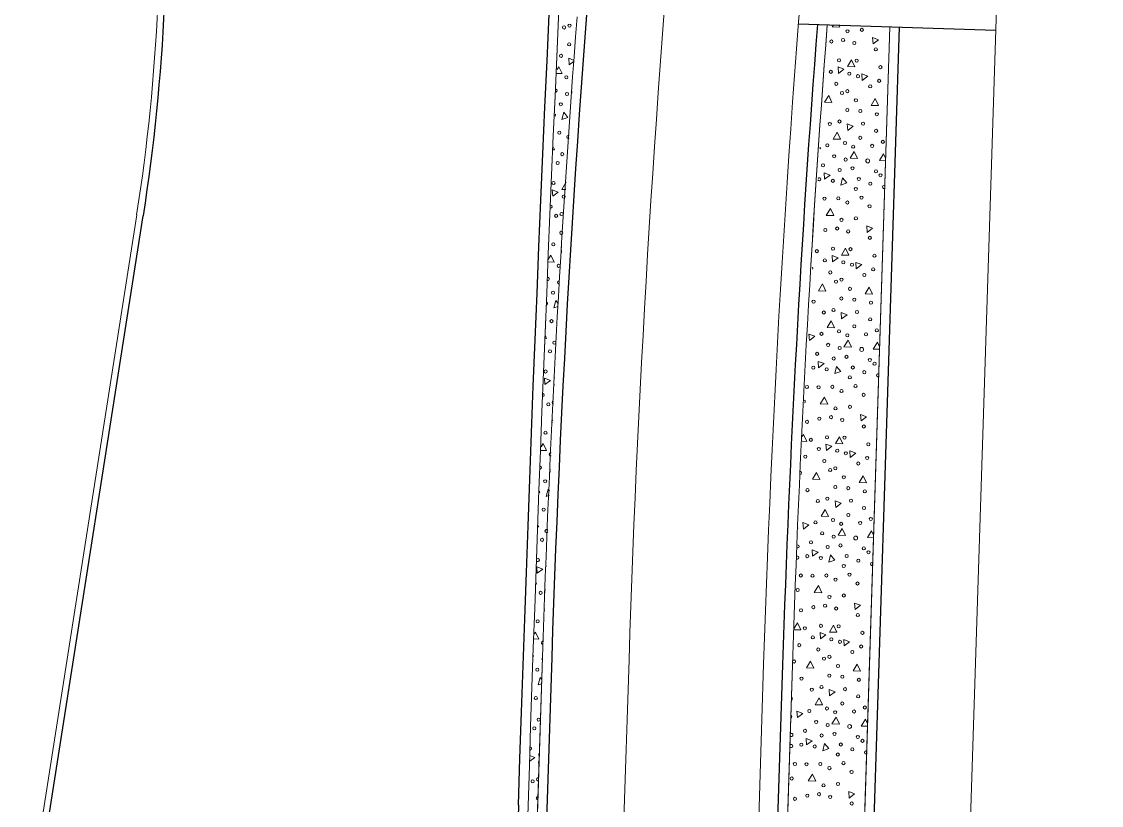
# Model space of a CAD drawing. Extents: x 2536801 to 2538856, y 7112140 to 7131569.
# Drawn here: x 2537780.8 to 2537893, y 7119284.1 to 7119365.6 of the extents above; entities that cross this region are included whole.
import ezdxf

# ---------------------------------------------------------------- set-up
doc = ezdxf.new("R2010")
doc.units = 0
doc.header["$LTSCALE"] = 100
doc.header["$MEASUREMENT"] = 0
for name, color, linetype, lineweight in [('D_BOC_FR', 3, 'Continuous', 13), ('D_CTB_1', 2, 'Continuous', 0), ('D_EOS_ML', 7, 'Continuous', 30), ('D_EOS_RMP', 1, 'Continuous', 30), ('D_EOT_ML', 7, 'Continuous', 13), ('D_EOT_RMP', 1, 'Continuous', 13), ('D_FOC_FR', 3, 'Continuous', 30), ('D_RIPRAP_1', 7, 'Continuous', 0)]:
    doc.layers.add(name, color=color, linetype=linetype, lineweight=lineweight)

msp = doc.modelspace()

# ---------------------------------------------------------------- linework, layer by layer
at = {"layer": 'D_BOC_FR', "lineweight": 0}
msp.add_line((2537780.75, 7119269.11), (2537792.71, 7119345.48), dxfattribs=at)
at = {"layer": 'D_BOC_FR', "lineweight": 0, "extrusion": (0, 0, -1)}
msp.add_arc((-2537595.78, 7119376.34), 199.33, 182.605, 188.9041, dxfattribs=at)
at = {"layer": 'D_CTB_1', "linetype": 'Continuous', "lineweight": 0, "ltscale": 0.025}
for p, q in [((2537851.24, 7118745.39), (2537870.99, 7119365.03)), ((2537830, 7119146.27), (2537834.88, 7119299.53)), ((2537855.99, 7119145.44), (2537860.87, 7119298.71))]:
    msp.add_line(p, q, dxfattribs=at)
at = {"layer": 'D_CTB_1', "linetype": 'Continuous', "lineweight": 0, "ltscale": 0.025, "extrusion": (0, 0, -1)}
for centre, radius, start, end in [((-2543803.36, 7119093.91), 5973, 1.824945, 4.339988), ((-2539343.12, 7119251.48), 1509, 1.82493, 4.35509), ((-2539343.12, 7119251.48), 1483, 1.82493, 4.39774)]:
    msp.add_arc(centre, radius, start, end, dxfattribs=at)
at = {"layer": 'D_EOS_ML'}
msp.add_line((2537794.68, 7116938.8), (2537871.99, 7119365), dxfattribs=at)
at = {"layer": 'D_EOS_RMP'}
for p, q in [((2537861.48, 7119365.33), (2537881.98, 7119364.68)), ((2537831, 7119146.24), (2537835.88, 7119299.5)), ((2537854.99, 7119145.47), (2537859.87, 7119298.74))]:
    msp.add_line(p, q, dxfattribs=at)
at = {"layer": 'D_EOS_RMP', "extrusion": (0, 0, -1)}
for radius, end in [(1508, 5.2612), (1484, 4.39774)]:
    msp.add_arc((-2539343.12, 7119251.48), radius, 1.82493, end, dxfattribs=at)
at = {"layer": 'D_EOT_ML'}
msp.add_line((2537798.59, 7116747.27), (2537892.98, 7119709.78), dxfattribs=at)
at = {"layer": 'D_EOT_RMP'}
for p, q in [((2537832.45, 7118940.6), (2537843.88, 7119299.25)), ((2537846.44, 7118940.15), (2537857.87, 7119298.81))]:
    msp.add_line(p, q, dxfattribs=at)
at = {"layer": 'D_EOT_RMP', "extrusion": (0, 0, -1)}
for radius in [1500, 1486]:
    msp.add_arc((-2539343.12, 7119251.48), radius, 1.82493, 5.2612, dxfattribs=at)
at = {"layer": 'D_FOC_FR'}
for p, q in [((2537781.41, 7119269.01), (2537793.37, 7119345.38)), ((2537832.39, 7119284.16), (2537828, 7119146.33))]:
    msp.add_line(p, q, dxfattribs=at)
at = {"layer": 'D_FOC_FR', "extrusion": (0, 0, -1)}
for centre, radius, start, end in [((-2543803.36, 7119093.91), 5974, 1.824945, 4.794848), ((-2537595.78, 7119376.34), 200, 182.605, 188.9041)]:
    msp.add_arc(centre, radius, start, end, dxfattribs=at)
at = {"layer": 'D_RIPRAP_1', "color": 7, "linetype": 'Continuous', "lineweight": 0}
for p, q in [((2537870.37, 7119346.31), (2537870.39, 7119346.33)), ((2537870.39, 7119346.31), (2537870.37, 7119346.31)), ((2537869.74, 7119326.72), (2537869.77, 7119326.74)), ((2537869.77, 7119326.71), (2537869.74, 7119326.72)), ((2537869.12, 7119307.13), (2537869.14, 7119307.15)), ((2537869.14, 7119307.12), (2537869.12, 7119307.13)), ((2537868.49, 7119287.53), (2537868.52, 7119287.56)), ((2537868.52, 7119287.53), (2537868.49, 7119287.53))]:
    msp.add_line(p, q, dxfattribs=at)
at = {"layer": 'D_RIPRAP_1', "color": 7, "lineweight": 0, "flags": 128}
for points in [[(2537847.36, 7118895.56), (2537856.02, 7118895.2), (2537870.99, 7119365.03), (2537864.49, 7119365.24)], [(2537833.39, 7119284.12), (2537829, 7119146.3), (2537828.67, 7119146.31), (2537823.46, 7118982.73), (2537825.12, 7118982.68), (2537830.33, 7119146.26), (2537830, 7119146.27), (2537834.88, 7119299.53)], [(2537860.87, 7119298.7), (2537855.99, 7119145.44), (2537849.44, 7118940.06)]]:
    msp.add_lwpolyline(points, dxfattribs=at)
at = {"layer": 'D_RIPRAP_1', "color": 7, "linetype": 'Continuous', "lineweight": 0, "flags": 128}
for points in [[(2537865.69, 7119365.2), (2537865.78, 7119365.01), (2537865, 7119365.03), (2537865.12, 7119365.22)], [(2537838.17, 7119361.46), (2537837.67, 7119361.09), (2537837.63, 7119361.76), (2537838.18, 7119361.55)], [(2537836.41, 7119360.61), (2537836.59, 7119360.89), (2537836.93, 7119360.17), (2537836.39, 7119360.19)], [(2537837.96, 7119358.19), (2537837.88, 7119358.19), (2537837.97, 7119358.33)], [(2537836.03, 7119352.48), (2537836.13, 7119352.25), (2537836.01, 7119352.25)], [(2537863.71, 7119352.5), (2537863.83, 7119352.46), (2537863.71, 7119352.37)], [(2537870.54, 7119351.12), (2537869.9, 7119351.14), (2537870.33, 7119351.84), (2537870.55, 7119351.38)], [(2537837.3, 7119348.13), (2537836.89, 7119348.14), (2537837.33, 7119348.84), (2537837.34, 7119348.82)], [(2537836.86, 7119341.51), (2537836.86, 7119341.5), (2537836.82, 7119342.17), (2537836.91, 7119342.14)], [(2537835.48, 7119340.84), (2537835.77, 7119341.31), (2537836.11, 7119340.58), (2537835.47, 7119340.61)], [(2537836.5, 7119335.97), (2537836.08, 7119335.83), (2537836.28, 7119336.58), (2537836.52, 7119336.28)], [(2537835.17, 7119332.98), (2537835.32, 7119332.66), (2537835.16, 7119332.67)], [(2537869.92, 7119331.53), (2537869.27, 7119331.55), (2537869.7, 7119332.25), (2537869.93, 7119331.78)], [(2537836.14, 7119328.55), (2537836.08, 7119328.56), (2537836.15, 7119328.66)], [(2537861.89, 7119322.47), (2537862.02, 7119322.67), (2537862.37, 7119321.95), (2537861.86, 7119321.96)], [(2537834.75, 7119321.39), (2537834.96, 7119321.72), (2537835.3, 7119321), (2537834.74, 7119321.02)], [(2537835.61, 7119316.36), (2537835.27, 7119316.24), (2537835.47, 7119316.99), (2537835.63, 7119316.79)], [(2537834.45, 7119313.2), (2537834.51, 7119313.08), (2537834.45, 7119313.08)], [(2537869.29, 7119311.94), (2537868.65, 7119311.96), (2537869.08, 7119312.66), (2537869.3, 7119312.19)], [(2537834.3, 7119308.93), (2537834.91, 7119308.69), (2537834.32, 7119308.26), (2537834.29, 7119308.84)], [(2537835.29, 7119308.97), (2537835.27, 7119308.97), (2537835.29, 7119309.01)], [(2537861.01, 7119302.46), (2537861.4, 7119303.08), (2537861.74, 7119302.36), (2537861.01, 7119302.38)], [(2537834.04, 7119301.97), (2537834.15, 7119302.14), (2537834.49, 7119301.41), (2537834.02, 7119301.43)], [(2537834.79, 7119296.77), (2537834.45, 7119296.66), (2537834.66, 7119297.41), (2537834.81, 7119297.22)], [(2537868.67, 7119292.35), (2537868.02, 7119292.37), (2537868.46, 7119293.07), (2537868.68, 7119292.6)], [(2537834.56, 7119289.38), (2537834.46, 7119289.39), (2537834.56, 7119289.56)], [(2537833.58, 7119289.3), (2537834.09, 7119289.1), (2537833.56, 7119288.71)]]:
    msp.add_lwpolyline(points, dxfattribs=at)
for points in [[(2537869.24, 7119363.26), (2537869.2, 7119363.93), (2537869.82, 7119363.69)], [(2537867.36, 7119360.89), (2537866.58, 7119360.91), (2537867.01, 7119361.61)], [(2537865.64, 7119360.19), (2537865.6, 7119360.86), (2537866.22, 7119360.63)], [(2537868.11, 7119359.47), (2537868.07, 7119360.14), (2537868.69, 7119359.91)], [(2537864.97, 7119357.17), (2537864.19, 7119357.2), (2537864.63, 7119357.9)], [(2537869.82, 7119356.85), (2537869.04, 7119356.87), (2537869.47, 7119357.57)], [(2537837.53, 7119355.62), (2537836.89, 7119355.41), (2537837.1, 7119356.16)], [(2537866.61, 7119354.27), (2537866.56, 7119354.94), (2537867.18, 7119354.71)], [(2537865.87, 7119353.35), (2537865.09, 7119353.37), (2537865.53, 7119354.07)], [(2537867.62, 7119351.35), (2537866.85, 7119351.38), (2537867.28, 7119352.08)], [(2537864.21, 7119349.19), (2537864.17, 7119349.86), (2537864.78, 7119349.63)], [(2537866.52, 7119348.81), (2537865.88, 7119348.59), (2537866.08, 7119349.34)], [(2537835.95, 7119347.43), (2537835.91, 7119348.1), (2537836.53, 7119347.86)], [(2537865.16, 7119345.42), (2537864.38, 7119345.44), (2537864.81, 7119346.14)], [(2537868.62, 7119343.67), (2537868.58, 7119344.34), (2537869.2, 7119344.1)], [(2537865.02, 7119340.6), (2537864.98, 7119341.27), (2537865.6, 7119341.03)], [(2537866.73, 7119341.3), (2537865.96, 7119341.32), (2537866.39, 7119342.02)], [(2537867.49, 7119339.88), (2537867.44, 7119340.55), (2537868.06, 7119340.32)], [(2537864.35, 7119337.58), (2537863.57, 7119337.61), (2537864, 7119338.31)], [(2537869.19, 7119337.26), (2537868.42, 7119337.28), (2537868.85, 7119337.98)], [(2537865.25, 7119333.75), (2537864.47, 7119333.78), (2537864.9, 7119334.48)], [(2537865.98, 7119334.68), (2537865.94, 7119335.35), (2537866.56, 7119335.12)], [(2537862.63, 7119332.44), (2537862.58, 7119333.11), (2537863.2, 7119332.87)], [(2537867, 7119331.76), (2537866.22, 7119331.79), (2537866.65, 7119332.48)], [(2537863.58, 7119329.6), (2537863.54, 7119330.27), (2537864.16, 7119330.04)], [(2537865.89, 7119329.22), (2537865.26, 7119329), (2537865.46, 7119329.75)], [(2537835.14, 7119327.85), (2537835.1, 7119328.52), (2537835.72, 7119328.27)], [(2537864.53, 7119325.82), (2537863.75, 7119325.85), (2537864.19, 7119326.55)], [(2537868, 7119324.08), (2537867.95, 7119324.74), (2537868.57, 7119324.51)], [(2537866.11, 7119321.7), (2537865.33, 7119321.73), (2537865.76, 7119322.43)], [(2537864.39, 7119321.01), (2537864.35, 7119321.68), (2537864.97, 7119321.44)], [(2537866.86, 7119320.29), (2537866.82, 7119320.96), (2537867.44, 7119320.72)], [(2537863.72, 7119317.99), (2537862.94, 7119318.02), (2537863.38, 7119318.71)], [(2537868.57, 7119317.66), (2537867.79, 7119317.69), (2537868.23, 7119318.39)], [(2537865.36, 7119315.09), (2537865.31, 7119315.76), (2537865.93, 7119315.52)], [(2537864.62, 7119314.16), (2537863.85, 7119314.19), (2537864.28, 7119314.88)], [(2537862, 7119312.84), (2537861.96, 7119313.51), (2537862.58, 7119313.28)], [(2537866.37, 7119312.17), (2537865.6, 7119312.19), (2537866.03, 7119312.89)], [(2537862.96, 7119310.01), (2537862.92, 7119310.68), (2537863.54, 7119310.44)], [(2537865.27, 7119309.62), (2537864.64, 7119309.41), (2537864.83, 7119310.16)], [(2537863.91, 7119306.23), (2537863.13, 7119306.26), (2537863.56, 7119306.96)], [(2537867.37, 7119304.48), (2537867.33, 7119305.15), (2537867.95, 7119304.92)], [(2537863.77, 7119301.42), (2537863.73, 7119302.09), (2537864.35, 7119301.85)], [(2537865.49, 7119302.11), (2537864.71, 7119302.14), (2537865.14, 7119302.84)], [(2537866.24, 7119300.7), (2537866.19, 7119301.37), (2537866.81, 7119301.13)], [(2537863.1, 7119298.4), (2537862.32, 7119298.42), (2537862.75, 7119299.12)], [(2537867.95, 7119298.07), (2537867.17, 7119298.1), (2537867.6, 7119298.79)], [(2537864.73, 7119295.5), (2537864.69, 7119296.17), (2537865.31, 7119295.93)], [(2537864, 7119294.57), (2537863.22, 7119294.59), (2537863.65, 7119295.29)], [(2537861.38, 7119293.25), (2537861.33, 7119293.92), (2537861.95, 7119293.69)], [(2537865.75, 7119292.58), (2537864.97, 7119292.6), (2537865.41, 7119293.3)], [(2537862.34, 7119290.42), (2537862.29, 7119291.09), (2537862.91, 7119290.85)], [(2537864.64, 7119290.03), (2537864.01, 7119289.81), (2537864.21, 7119290.56)], [(2537863.28, 7119286.64), (2537862.51, 7119286.67), (2537862.94, 7119287.36)], [(2537866.75, 7119284.89), (2537866.71, 7119285.56), (2537867.32, 7119285.32)]]:
    msp.add_lwpolyline(points, close=True, dxfattribs=at)
at = {"layer": 'D_RIPRAP_1', "color": 7, "linetype": 'Continuous', "lineweight": 0}
for centre, radius in [((2537837.13, 7119364.97), 0.163), ((2537837.69, 7119365.16), 0.163), ((2537866.59, 7119364.57), 0.163), ((2537868.08, 7119364.72), 0.163), ((2537864.91, 7119363.51), 0.163), ((2537866.13, 7119363.66), 0.163), ((2537867.29, 7119363.36), 0.163), ((2537837.66, 7119363.21), 0.163), ((2537869.53, 7119362.69), 0.163), ((2537836.82, 7119362.02), 0.163), ((2537865.71, 7119361.56), 0.163), ((2537867.53, 7119361.52), 0.163), ((2537864.86, 7119360.36), 0.163), ((2537866.77, 7119360.16), 0.163), ((2537870.01, 7119360.84), 0.163), ((2537837.37, 7119359.79), 0.163), ((2537865.42, 7119359.11), 0.163), ((2537867.67, 7119359.9), 0.163), ((2537868.95, 7119358.84), 0.163), ((2537869.88, 7119359.42), 0.163), ((2537837.43, 7119358.06), 0.163), ((2537866.02, 7119358.15), 0.163), ((2537866.58, 7119358.35), 0.163), ((2537836.79, 7119356.98), 0.163), ((2537867.46, 7119357.4), 0.163), ((2537866.57, 7119356.39), 0.163), ((2537867.92, 7119356.28), 0.163), ((2537869.64, 7119355.95), 0.163), ((2537864.75, 7119354.94), 0.163), ((2537865.75, 7119355.19), 0.163), ((2537868.2, 7119354.98), 0.163), ((2537836.64, 7119354.03), 0.163), ((2537867.92, 7119353.5), 0.163), ((2537869.56, 7119354.22), 0.163), ((2537864.5, 7119352.72), 0.163), ((2537866.32, 7119352.97), 0.163), ((2537867.18, 7119352.57), 0.163), ((2537869.15, 7119352.66), 0.163), ((2537870.26, 7119353.08), 0.163), ((2537836.94, 7119351.8), 0.163), ((2537865.2, 7119351.58), 0.163), ((2537866.39, 7119351.24), 0.163), ((2537868.69, 7119351.1), 0.199), ((2537836.47, 7119350.89), 0.163), ((2537864.05, 7119350.64), 0.163), ((2537865.77, 7119350.16), 0.163), ((2537867.11, 7119350.33), 0.163), ((2537869.54, 7119350.01), 0.163), ((2537836.03, 7119348.8), 0.163), ((2537865.06, 7119349.03), 0.163), ((2537867.76, 7119349.22), 0.163), ((2537870.02, 7119349.61), 0.163), ((2537867.45, 7119348.19), 0.163), ((2537868.96, 7119348.73), 0.163), ((2537837.08, 7119347.39), 0.163), ((2537864.2, 7119347.18), 0.163), ((2537865.64, 7119347.21), 0.163), ((2537866.58, 7119346.78), 0.163), ((2537868.04, 7119347.29), 0.163), ((2537836.31, 7119345.39), 0.163), ((2537836.87, 7119345.58), 0.163), ((2537868.88, 7119346.38), 0.163), ((2537865.96, 7119344.97), 0.163), ((2537867.46, 7119345.13), 0.163), ((2537864.29, 7119343.91), 0.163), ((2537865.51, 7119344.07), 0.163), ((2537866.66, 7119343.77), 0.163), ((2537836.01, 7119342.43), 0.163), ((2537868.91, 7119343.1), 0.163), ((2537863.4, 7119341.72), 0.163), ((2537865.08, 7119341.97), 0.163), ((2537866.9, 7119341.93), 0.163), ((2537869.39, 7119341.25), 0.163), ((2537836.56, 7119340.2), 0.163), ((2537864.23, 7119340.76), 0.163), ((2537866.15, 7119340.57), 0.163), ((2537867.05, 7119340.31), 0.163), ((2537869.25, 7119339.83), 0.163), ((2537864.8, 7119339.51), 0.163), ((2537865.96, 7119338.76), 0.163), ((2537868.33, 7119339.25), 0.163), ((2537865.4, 7119338.56), 0.163), ((2537866.84, 7119337.81), 0.163), ((2537835.98, 7119337.4), 0.163), ((2537863.06, 7119336.48), 0.163), ((2537865.95, 7119336.8), 0.163), ((2537867.3, 7119336.69), 0.163), ((2537864.13, 7119335.35), 0.163), ((2537865.13, 7119335.6), 0.163), ((2537867.58, 7119335.39), 0.163), ((2537869.02, 7119336.36), 0.163), ((2537835.82, 7119334.45), 0.163), ((2537868.94, 7119334.63), 0.163), ((2537863.88, 7119333.13), 0.163), ((2537865.7, 7119333.38), 0.163), ((2537867.3, 7119333.91), 0.163), ((2537868.52, 7119333.07), 0.163), ((2537869.64, 7119333.49), 0.163), ((2537836.12, 7119332.21), 0.163), ((2537864.58, 7119331.98), 0.163), ((2537866.56, 7119332.98), 0.163), ((2537835.66, 7119331.31), 0.163), ((2537863.43, 7119331.05), 0.163), ((2537865.77, 7119331.65), 0.163), ((2537868.06, 7119331.51), 0.199), ((2537865.15, 7119330.57), 0.163), ((2537866.48, 7119330.74), 0.163), ((2537868.91, 7119330.42), 0.163), ((2537869.4, 7119330.02), 0.163), ((2537835.21, 7119329.21), 0.163), ((2537863.03, 7119329.61), 0.163), ((2537864.43, 7119329.44), 0.163), ((2537866.83, 7119328.6), 0.163), ((2537867.14, 7119329.63), 0.163), ((2537868.33, 7119329.14), 0.163), ((2537863.58, 7119327.58), 0.163), ((2537865.02, 7119327.62), 0.163), ((2537867.42, 7119327.7), 0.163), ((2537865.96, 7119327.18), 0.163), ((2537868.26, 7119326.79), 0.163), ((2537835.5, 7119325.8), 0.163), ((2537865.34, 7119325.38), 0.163), ((2537866.84, 7119325.54), 0.163), ((2537863.67, 7119324.32), 0.163), ((2537864.88, 7119324.47), 0.163), ((2537866.04, 7119324.18), 0.163), ((2537862.38, 7119323.99), 0.163), ((2537868.28, 7119323.5), 0.163), ((2537835.2, 7119322.85), 0.163), ((2537862.78, 7119322.12), 0.163), ((2537864.46, 7119322.37), 0.163), ((2537866.28, 7119322.34), 0.163), ((2537863.61, 7119321.17), 0.163), ((2537865.52, 7119320.98), 0.163), ((2537866.42, 7119320.72), 0.163), ((2537868.76, 7119321.65), 0.163), ((2537862.2, 7119320.37), 0.163), ((2537864.17, 7119319.92), 0.163), ((2537867.71, 7119319.66), 0.163), ((2537868.63, 7119320.23), 0.163), ((2537864.78, 7119318.97), 0.163), ((2537865.33, 7119319.16), 0.163), ((2537835.17, 7119317.81), 0.163), ((2537866.21, 7119318.22), 0.163), ((2537862.43, 7119316.89), 0.163), ((2537865.33, 7119317.21), 0.163), ((2537866.67, 7119317.09), 0.163), ((2537868.39, 7119316.76), 0.163), ((2537863.5, 7119315.75), 0.163), ((2537864.5, 7119316.01), 0.163), ((2537866.96, 7119315.79), 0.163), ((2537835.01, 7119314.86), 0.163), ((2537866.67, 7119314.31), 0.163), ((2537868.31, 7119315.04), 0.163), ((2537863.26, 7119313.54), 0.163), ((2537865.08, 7119313.79), 0.163), ((2537865.93, 7119313.39), 0.163), ((2537867.9, 7119313.48), 0.163), ((2537869.01, 7119313.89), 0.163), ((2537834.84, 7119311.72), 0.163), ((2537863.95, 7119312.39), 0.163), ((2537865.14, 7119312.06), 0.163), ((2537867.44, 7119311.91), 0.199), ((2537862.8, 7119311.46), 0.163), ((2537864.52, 7119310.98), 0.163), ((2537865.86, 7119311.14), 0.163), ((2537868.29, 7119310.83), 0.163), ((2537862.41, 7119310.02), 0.163), ((2537863.81, 7119309.84), 0.163), ((2537866.51, 7119310.04), 0.163), ((2537867.71, 7119309.55), 0.163), ((2537868.77, 7119310.43), 0.163), ((2537866.2, 7119309.01), 0.163), ((2537861.74, 7119308.02), 0.163), ((2537862.95, 7119307.99), 0.163), ((2537864.39, 7119308.02), 0.163), ((2537865.34, 7119307.59), 0.163), ((2537866.8, 7119308.11), 0.163), ((2537834.69, 7119306.22), 0.163), ((2537861.41, 7119306.51), 0.163), ((2537867.63, 7119307.19), 0.163), ((2537864.71, 7119305.79), 0.163), ((2537866.21, 7119305.94), 0.163), ((2537861.76, 7119304.4), 0.163), ((2537863.04, 7119304.73), 0.163), ((2537864.26, 7119304.88), 0.163), ((2537865.41, 7119304.59), 0.163), ((2537867.66, 7119303.91), 0.163), ((2537834.39, 7119303.26), 0.163), ((2537863.83, 7119302.78), 0.163), ((2537865.66, 7119302.74), 0.163), ((2537862.15, 7119302.53), 0.163), ((2537868.14, 7119302.06), 0.163), ((2537861.58, 7119300.78), 0.163), ((2537862.98, 7119301.58), 0.163), ((2537864.9, 7119301.39), 0.163), ((2537865.8, 7119301.12), 0.163), ((2537868.01, 7119300.64), 0.163), ((2537863.55, 7119300.33), 0.163), ((2537864.15, 7119299.38), 0.163), ((2537864.71, 7119299.57), 0.163), ((2537867.08, 7119300.07), 0.163), ((2537865.59, 7119298.62), 0.163), ((2537834.35, 7119298.23), 0.163), ((2537861.81, 7119297.3), 0.163), ((2537864.7, 7119297.61), 0.163), ((2537866.05, 7119297.5), 0.163), ((2537867.77, 7119297.17), 0.163), ((2537862.88, 7119296.16), 0.163), ((2537863.88, 7119296.42), 0.163), ((2537866.33, 7119296.2), 0.163), ((2537834.2, 7119295.28), 0.163), ((2537867.69, 7119295.45), 0.163), ((2537862.63, 7119293.94), 0.163), ((2537864.45, 7119294.19), 0.163), ((2537865.31, 7119293.8), 0.163), ((2537866.05, 7119294.72), 0.163), ((2537867.27, 7119293.88), 0.163), ((2537868.39, 7119294.3), 0.163), ((2537834.5, 7119293.04), 0.163), ((2537863.33, 7119292.8), 0.163), ((2537834.03, 7119292.14), 0.163), ((2537862.18, 7119291.87), 0.163), ((2537864.52, 7119292.47), 0.163), ((2537865.24, 7119291.55), 0.163), ((2537866.81, 7119292.32), 0.199), ((2537861.79, 7119290.43), 0.163), ((2537863.9, 7119291.39), 0.163), ((2537865.89, 7119290.45), 0.163), ((2537867.66, 7119291.24), 0.163), ((2537868.15, 7119290.83), 0.163), ((2537863.18, 7119290.25), 0.163), ((2537865.58, 7119289.42), 0.163), ((2537867.08, 7119289.95), 0.163), ((2537861.12, 7119288.43), 0.163), ((2537862.33, 7119288.4), 0.163), ((2537863.77, 7119288.43), 0.163), ((2537866.17, 7119288.52), 0.163), ((2537864.71, 7119288), 0.163), ((2537867.01, 7119287.6), 0.163), ((2537833.87, 7119286.63), 0.163), ((2537860.79, 7119286.92), 0.163), ((2537864.09, 7119286.2), 0.163), ((2537865.59, 7119286.35), 0.163), ((2537861.13, 7119284.81), 0.163), ((2537862.42, 7119285.14), 0.163), ((2537863.63, 7119285.29), 0.163), ((2537864.79, 7119285), 0.163), ((2537867.03, 7119284.32), 0.163)]:
    msp.add_circle(centre, radius, dxfattribs=at)
at = {"layer": 'D_RIPRAP_1', "color": 7, "lineweight": 0}
for centre, radius, start, end in [((2543803.36, 7119093.91), 5973, 175.660433, 178.175055), ((2539343.12, 7119251.48), 1483, 175.60052, 178.17507)]:
    msp.add_arc(centre, radius, start, end, dxfattribs=at)
at = {"layer": 'D_RIPRAP_1', "color": 7, "lineweight": 0, "extrusion": (0, 0, -1)}
msp.add_arc((-2539343.12, 7119251.48), 1509, 1.82493, 4.35509, dxfattribs=at)
at = {"layer": 'D_RIPRAP_1', "color": 7, "linetype": 'Continuous', "lineweight": 0}
for centre, start, end in [((2537871.1, 7119363.89), 157.0222, 199.328), ((2537836.24, 7119358.4), 290.0123, 64.624), ((2537836.07, 7119355.86), 311.3385, 43.2978), ((2537837.58, 7119353.59), 56.7337, 295.767), ((2537863.66, 7119349.2), 204.8314, 148.2329), ((2537870.39, 7119348.4), 65.1049, 291.2453), ((2537835.72, 7119346.35), 274.5906, 80.0457), ((2537836.85, 7119343.62), 12.1352, 340.3656), ((2537870.48, 7119344.3), 157.0222, 199.328), ((2537862.83, 7119339.96), 318.635, 34.4292), ((2537835.43, 7119338.82), 253.3123, 102.0476), ((2537836.61, 7119338.47), 67.8744, 284.6263), ((2537835.26, 7119336.27), 280.5817, 75.2431), ((2537869.77, 7119328.81), 65.1049, 291.2453), ((2537836.27, 7119327.81), 163.4766, 191.5543), ((2537862.37, 7119327.61), 183.8099, 169.2544), ((2537834.9, 7119326.76), 282.762, 73.0627), ((2537836.06, 7119325.99), 97.9873, 257.0436), ((2537862.04, 7119326.1), 294.5209, 58.5433), ((2537869.85, 7119324.71), 157.0222, 199.328), ((2537836.03, 7119324.04), 119.8892, 235.1417), ((2537835.75, 7119320.62), 70.3143, 284.7166), ((2537834.61, 7119319.23), 288.6709, 67.1538), ((2537835.8, 7119318.89), 116.4961, 238.5348), ((2537861.66, 7119318.68), 269.1296, 83.9346), ((2537834.44, 7119316.69), 323.5846, 32.2402), ((2537835.31, 7119312.63), 28.9352, 326.0957), ((2537861.25, 7119312.93), 343.8421, 11.7963), ((2537861.39, 7119311.03), 250.8702, 104.7683), ((2537834.4, 7119309.62), 238.6547, 117.1701), ((2537861.36, 7119309.88), 244.456, 111.1824), ((2537869.14, 7119309.22), 65.1049, 291.2453), ((2537834.09, 7119307.18), 327.543, 28.2817), ((2537835.25, 7119306.41), 111.5903, 243.4406), ((2537869.23, 7119305.11), 157.0222, 199.328), ((2537835.22, 7119304.45), 137.1225, 217.9084), ((2537834.94, 7119301.03), 83.5274, 271.5036), ((2537833.8, 7119299.65), 341.8438, 13.9809), ((2537834.99, 7119299.3), 132.1928, 224.1573), ((2537861.03, 7119299.08), 201.151, 154.4874), ((2537860.69, 7119295.22), 293.557, 62.7932), ((2537860.63, 7119293.34), 293.557, 62.7932), ((2537860.76, 7119291.44), 218.6289, 137.7212), ((2537833.59, 7119290.04), 274.6753, 81.1494), ((2537860.73, 7119290.29), 212.8647, 143.4855), ((2537868.52, 7119289.63), 65.1049, 291.2453), ((2537834.64, 7119288.64), 128.965, 227.3852), ((2537834.43, 7119286.82), 72.8868, 283.4634), ((2537834.41, 7119284.87), 85.4192, 270.931), ((2537868.6, 7119285.52), 157.0222, 199.328)]:
    msp.add_arc(centre, 0.163, start, end, dxfattribs=at)

doc.saveas('drawing.dxf')
